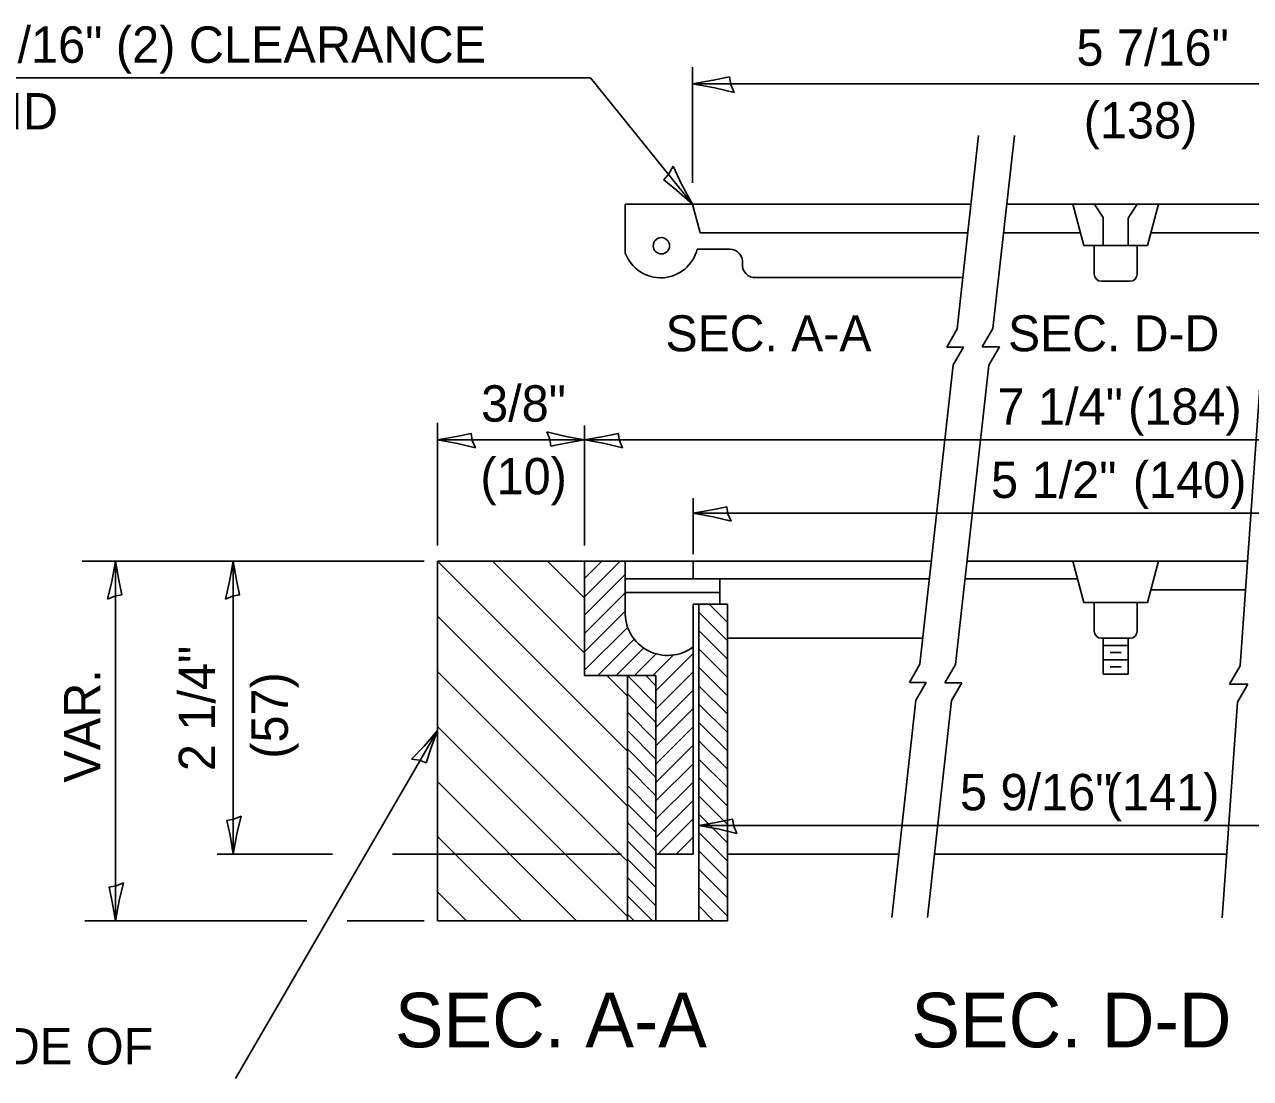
# Model space of a CAD drawing. Extents: x 99219.3 to 99253.3, y 99421.8 to 99443.8.
# Drawn here: x 99223.873 to 99228.678, y 99430.84 to 99434.971 of the extents above; entities that cross this region are included whole.
import ezdxf

# ---------------------------------------------------------------- set-up
doc = ezdxf.new("R2010")
doc.units = 0
for name, color, linetype in [('Design_PR_Railroad Track', 7, 'Continuous'), ('Design_PR_Roadway Dimensions', 7, 'Continuous'), ('Design_PR_Roadway Notes', 7, 'Continuous'), ('Drainage_PR_Adjustment Items', 7, 'Continuous'), ('Level 43', 7, 'Continuous'), ('Level 8', 7, 'Continuous'), ('Removal_Items', 7, 'Continuous'), ('Topo_NonHighway Improvements', 7, 'Continuous')]:
    doc.layers.add(name, color=color, linetype=linetype)

msp = doc.modelspace()

# ---------------------------------------------------------------- linework, layer by layer
at = {"layer": 'Design_PR_Railroad Track'}
for p, q in [((99226.628, 99432.5555), (99226.5161, 99432.6674)), ((99226.628, 99432.6275), (99226.5561, 99432.6994)), ((99226.628, 99432.6994), (99226.628, 99432.6994)), ((99226.628, 99432.4835), (99226.5161, 99432.5955)), ((99226.628, 99432.4116), (99226.5161, 99432.5235)), ((99226.348, 99432.3077), (99226.2362, 99432.4195)), ((99226.348, 99432.3796), (99226.3081, 99432.4195)), ((99226.628, 99432.3396), (99226.5161, 99432.4515)), ((99226.628, 99432.2677), (99226.5161, 99432.3796)), ((99226.348, 99432.2357), (99226.2362, 99432.3475)), ((99226.348, 99432.1638), (99226.2362, 99432.2756)), ((99226.628, 99432.1957), (99226.5161, 99432.3076)), ((99226.628, 99432.1237), (99226.5161, 99432.2357)), ((99226.348, 99432.0918), (99226.2362, 99432.2036)), ((99226.348, 99432.0198), (99226.2362, 99432.1316)), ((99226.628, 99432.0518), (99226.5161, 99432.1637)), ((99226.628, 99431.9798), (99226.5161, 99432.0917)), ((99226.348, 99431.9479), (99226.2362, 99432.0597)), ((99226.348, 99431.8759), (99226.2362, 99431.9877)), ((99226.628, 99431.9079), (99226.5161, 99432.0198)), ((99226.628, 99431.8359), (99226.5161, 99431.9478)), ((99226.348, 99431.8039), (99226.2362, 99431.9157)), ((99226.348, 99431.732), (99226.2362, 99431.8438)), ((99226.628, 99431.7639), (99226.5161, 99431.8759)), ((99226.628, 99431.692), (99226.5161, 99431.8039)), ((99226.348, 99431.66), (99226.2362, 99431.7718)), ((99226.348, 99431.5881), (99226.2362, 99431.6999)), ((99226.628, 99431.62), (99226.5161, 99431.7319)), ((99226.628, 99431.548), (99226.5161, 99431.66)), ((99226.348, 99431.5161), (99226.2362, 99431.6279)), ((99226.3337, 99431.4584), (99226.2362, 99431.5559)), ((99226.628, 99431.4761), (99226.5161, 99431.588)), ((99226.5738, 99431.4584), (99226.5161, 99431.516)), ((99226.2618, 99431.4584), (99226.2362, 99431.484))]:
    msp.add_line(p, q, dxfattribs=at)
at = {"layer": 'Design_PR_Roadway Notes'}
for p, q in [((99222.8293, 99434.7618), (99226.0912, 99434.7618)), ((99226.4909, 99434.2671), (99226.0912, 99434.7617)), ((99227.5281, 99433.7783), (99227.6124, 99434.5364)), ((99227.6682, 99433.7799), (99227.7525, 99434.5364)), ((99227.5281, 99433.7783), (99227.4872, 99433.7071)), ((99227.6682, 99433.7799), (99227.6263, 99433.7074)), ((99227.4872, 99433.7071), (99227.5528, 99433.7071)), ((99227.5528, 99433.7071), (99227.5125, 99433.637)), ((99227.6263, 99433.7074), (99227.6936, 99433.7074)), ((99227.6936, 99433.7074), (99227.6524, 99433.6358)), ((99227.3821, 99432.4635), (99227.5125, 99433.637)), ((99227.5219, 99432.462), (99227.6524, 99433.6358)), ((99228.6369, 99432.457), (99228.7208, 99433.6397)), ((99227.3821, 99432.4635), (99227.341, 99432.3922)), ((99227.5219, 99432.462), (99227.4805, 99432.3901)), ((99228.6369, 99432.457), (99228.5954, 99432.3853)), ((99227.341, 99432.3922), (99227.4068, 99432.3922)), ((99227.4068, 99432.3922), (99227.3665, 99432.3223)), ((99227.4805, 99432.3901), (99227.5462, 99432.3901)), ((99227.5462, 99432.3901), (99227.5062, 99432.3209)), ((99228.5954, 99432.3853), (99228.6671, 99432.3853)), ((99228.6671, 99432.3853), (99228.6267, 99432.3154)), ((99227.2719, 99431.4709), (99227.3665, 99432.3223)), ((99227.4119, 99431.4709), (99227.5062, 99432.3209)), ((99228.5668, 99431.4689), (99228.6267, 99432.3154)), ((99224.6998, 99430.8398), (99225.4916, 99432.2039))]:
    msp.add_line(p, q, dxfattribs=at)
for points in [[(99226.4149, 99434.4156), (99226.3988, 99434.3855), (99226.3786, 99434.3626), (99226.4286, 99434.3217), (99226.4909, 99434.2671), (99226.4485, 99434.3449)], [(99225.3902, 99432.0912), (99225.421, 99432.0873), (99225.4469, 99432.0776), (99225.4655, 99432.1333), (99225.4916, 99432.2039), (99225.4394, 99432.1426)]]:
    msp.add_lwpolyline(points, close=True, dxfattribs=at)
at = {"layer": 'Drainage_PR_Adjustment Items'}
for p, q in [((99226.2362, 99432.1228), (99225.4916, 99432.8673)), ((99226.0682, 99432.5066), (99225.7075, 99432.8673)), ((99226.0682, 99432.7225), (99225.9234, 99432.8673)), ((99226.2362, 99431.9069), (99225.4916, 99432.6515)), ((99226.2362, 99431.691), (99225.4916, 99432.4356)), ((99226.2362, 99432.3387), (99226.1553, 99432.4195)), ((99226.2362, 99431.4751), (99225.4916, 99432.2197)), ((99226.037, 99431.4584), (99225.4916, 99432.0038)), ((99225.8211, 99431.4584), (99225.4916, 99431.7879)), ((99225.6053, 99431.4584), (99225.4916, 99431.572))]:
    msp.add_line(p, q, dxfattribs=at)
at = {"layer": 'Level 43'}
for p, q in [((99226.4909, 99434.351), (99226.4909, 99434.8038)), ((99226.4909, 99434.7385), (99229.6713, 99434.7385)), ((99225.4916, 99432.9291), (99225.4916, 99433.4093)), ((99226.0682, 99432.9291), (99226.0682, 99433.3993)), ((99226.0682, 99433.3433), (99225.4916, 99433.3433)), ((99226.0682, 99433.3433), (99230.2311, 99433.3433)), ((99226.4936, 99432.8953), (99226.4936, 99433.1151)), ((99226.4936, 99433.0557), (99229.818, 99433.0557)), ((99225.4396, 99432.8673), (99224.0986, 99432.8673)), ((99224.2297, 99431.4584), (99224.2297, 99432.8673)), ((99224.6914, 99432.8673), (99224.6914, 99431.7195)), ((99229.7831, 99431.8316), (99226.5161, 99431.8316)), ((99225.0796, 99431.7196), (99224.6285, 99431.7196)), ((99226.2123, 99431.7196), (99225.3157, 99431.7196)), ((99224.9799, 99431.4584), (99224.1091, 99431.4584)), ((99225.4396, 99431.4584), (99225.1373, 99431.4584))]:
    msp.add_line(p, q, dxfattribs=at)
for points in [[(99226.6541, 99434.7043), (99226.6408, 99434.7357), (99226.6357, 99434.7658), (99226.5725, 99434.7527), (99226.4909, 99434.7385), (99226.578, 99434.7226)], [(99225.64, 99433.3122), (99225.6279, 99433.3408), (99225.6232, 99433.3681), (99225.5658, 99433.3561), (99225.4916, 99433.3433), (99225.5707, 99433.3289)], [(99225.9197, 99433.3743), (99225.9318, 99433.3458), (99225.9365, 99433.3185), (99225.994, 99433.3304), (99226.0682, 99433.3433), (99225.989, 99433.3576)], [(99226.2166, 99433.3122), (99226.2045, 99433.3408), (99226.1999, 99433.3681), (99226.1424, 99433.3561), (99226.0682, 99433.3433), (99226.1474, 99433.3289)], [(99226.642, 99433.0247), (99226.6299, 99433.0532), (99226.6252, 99433.0805), (99226.5678, 99433.0686), (99226.4936, 99433.0557), (99226.5727, 99433.0413)], [(99224.1987, 99432.7189), (99224.2272, 99432.731), (99224.2546, 99432.7356), (99224.2426, 99432.7931), (99224.2297, 99432.8673), (99224.2153, 99432.7881)], [(99224.6603, 99432.7189), (99224.6889, 99432.731), (99224.7162, 99432.7356), (99224.7042, 99432.7931), (99224.6914, 99432.8673), (99224.677, 99432.7881)], [(99224.7224, 99431.8679), (99224.6939, 99431.8559), (99224.6666, 99431.8512), (99224.6786, 99431.7938), (99224.6914, 99431.7195), (99224.7058, 99431.7987)], [(99226.6645, 99431.8006), (99226.6524, 99431.8291), (99226.6478, 99431.8565), (99226.5903, 99431.8445), (99226.5161, 99431.8316), (99226.5953, 99431.8172)], [(99224.2608, 99431.6068), (99224.2323, 99431.5947), (99224.2049, 99431.59), (99224.2169, 99431.5326), (99224.2297, 99431.4584), (99224.2442, 99431.5376)]]:
    msp.add_lwpolyline(points, close=True, dxfattribs=at)
at = {"layer": 'Level 8'}
for p, q in [((99226.2277, 99434.2671), (99226.2277, 99434.0751)), ((99226.2277, 99434.2671), (99226.4909, 99434.2671)), ((99226.4909, 99434.2671), (99226.5208, 99434.1552)), ((99226.4909, 99434.2671), (99227.5824, 99434.2671)), ((99227.7221, 99434.2671), (99227.9817, 99434.2671)), ((99227.9817, 99434.2671), (99228.0252, 99434.1049)), ((99227.9817, 99434.2671), (99228.3175, 99434.2671)), ((99228.0655, 99434.2679), (99228.1005, 99434.2146)), ((99228.2335, 99434.2673), (99228.1984, 99434.2119)), ((99228.3175, 99434.2671), (99228.274, 99434.1049)), ((99228.3175, 99434.2671), (99228.765, 99434.2671)), ((99228.1005, 99434.2146), (99228.1005, 99434.1049)), ((99228.1984, 99434.2119), (99228.1984, 99434.1049)), ((99226.5208, 99434.1552), (99227.5701, 99434.1552)), ((99227.7092, 99434.1552), (99228.0125, 99434.1552)), ((99228.2873, 99434.1552), (99228.7569, 99434.1552)), ((99228.0252, 99434.1049), (99228.274, 99434.1049)), ((99228.0655, 99434.1053), (99228.0655, 99433.993)), ((99228.2335, 99434.1053), (99228.2335, 99433.993)), ((99226.6376, 99434.0912), (99226.5097, 99434.0912)), ((99226.7395, 99433.9793), (99227.5505, 99433.9793)), ((99228.0934, 99433.965), (99228.2054, 99433.965)), ((99226.0682, 99432.8673), (99225.4916, 99432.8673)), ((99225.4916, 99432.8673), (99225.4916, 99431.4584)), ((99226.0682, 99432.8673), (99226.4936, 99432.8673)), ((99226.0682, 99432.4195), (99226.0682, 99432.8673)), ((99226.2277, 99432.8673), (99226.2277, 99432.6714)), ((99226.4936, 99432.799), (99226.4936, 99432.8673)), ((99226.4936, 99432.8673), (99227.4271, 99432.8673)), ((99227.567, 99432.8673), (99228.6658, 99432.8673)), ((99227.9816, 99432.8673), (99228.0252, 99432.7051)), ((99228.3175, 99432.8673), (99228.274, 99432.7051)), ((99226.2277, 99432.799), (99227.4194, 99432.799)), ((99226.5979, 99432.6994), (99226.5979, 99432.799)), ((99227.5593, 99432.799), (99228, 99432.799)), ((99228.2874, 99432.7555), (99228.6579, 99432.7555)), ((99226.2277, 99432.7447), (99226.5979, 99432.7447)), ((99226.4936, 99432.6994), (99226.5161, 99432.6994)), ((99226.4936, 99431.7195), (99226.4936, 99432.6994)), ((99226.5161, 99431.4584), (99226.5161, 99432.6994)), ((99226.5161, 99432.6994), (99226.628, 99432.6994)), ((99226.628, 99431.4584), (99226.628, 99432.6994)), ((99228.0252, 99432.7051), (99228.274, 99432.7051)), ((99228.0655, 99432.7057), (99228.0655, 99432.5932)), ((99228.2335, 99432.7057), (99228.2335, 99432.5932)), ((99226.628, 99432.5652), (99227.3935, 99432.5652)), ((99228.0934, 99432.5652), (99228.2054, 99432.5652)), ((99226.3479, 99432.4195), (99226.0682, 99432.4195)), ((99226.2361, 99431.4584), (99226.2361, 99432.4195)), ((99226.3479, 99431.4584), (99226.3479, 99432.4195)), ((99226.4936, 99431.7195), (99226.3479, 99431.7195)), ((99227.2994, 99431.7195), (99226.628, 99431.7195)), ((99228.5844, 99431.7195), (99227.4396, 99431.7195)), ((99226.2361, 99431.4584), (99225.4916, 99431.4584)), ((99226.2361, 99431.4584), (99226.628, 99431.4584))]:
    msp.add_line(p, q, dxfattribs=at)
msp.add_circle((99226.3691, 99434.1039), 0.032, dxfattribs=at)
for centre, radius, start, end in [((99226.3662, 99434.1262), 0.1476, 200.2069, 346.2894), ((99226.6351, 99434.0394), 0.0519, 355.8986, 87.3233), ((99226.7365, 99434.0291), 0.05, 172.4988, 273.6071), ((99228.0935, 99433.9929), 0.028, 180, 270), ((99228.2055, 99433.9929), 0.028, 270, 360), ((99226.3937, 99432.6642), 0.1662, 177.5117, 306.9711), ((99228.0935, 99432.5932), 0.028, 180, 270), ((99228.2055, 99432.5932), 0.028, 270, 360)]:
    msp.add_arc(centre, radius, start, end, dxfattribs=at)
at = {"layer": 'Removal_Items'}
for p, q in [((99226.0682, 99432.7998), (99226.1358, 99432.8673)), ((99226.0682, 99432.7278), (99226.2077, 99432.8673)), ((99226.0682, 99432.6558), (99226.2277, 99432.8153)), ((99226.0682, 99432.5839), (99226.2277, 99432.7434)), ((99226.0682, 99432.5119), (99226.2277, 99432.6714)), ((99226.2277, 99432.6714), (99226.2277, 99432.6714)), ((99226.0682, 99432.44), (99226.2371, 99432.6089)), ((99226.1197, 99432.4195), (99226.2625, 99432.5623)), ((99226.1916, 99432.4195), (99226.2998, 99432.5276)), ((99226.2636, 99432.4195), (99226.3489, 99432.5048)), ((99226.3355, 99432.4195), (99226.4159, 99432.4998)), ((99226.348, 99432.3599), (99226.4936, 99432.5056)), ((99226.348, 99432.288), (99226.4937, 99432.4337)), ((99226.348, 99432.216), (99226.4937, 99432.3617)), ((99226.348, 99432.144), (99226.4937, 99432.2897)), ((99226.348, 99432.0721), (99226.4936, 99432.2178)), ((99226.348, 99432.0001), (99226.4936, 99432.1458)), ((99226.348, 99431.9282), (99226.4936, 99432.0738)), ((99226.348, 99431.8562), (99226.4936, 99432.0019)), ((99226.348, 99431.7842), (99226.4936, 99431.9299)), ((99226.3552, 99431.7196), (99226.4936, 99431.8579)), ((99226.4272, 99431.7196), (99226.4936, 99431.786))]:
    msp.add_line(p, q, dxfattribs=at)
msp.add_lwpolyline([(99226.1857, 99432.8665), (99226.1865, 99432.8673)], dxfattribs=at)
at = {"layer": 'Topo_NonHighway Improvements'}
for p, q in [((99228.1005, 99432.5652), (99228.1005, 99432.4253)), ((99228.1285, 99432.5652), (99228.1705, 99432.5652)), ((99228.1984, 99432.5652), (99228.1984, 99432.4253)), ((99228.1005, 99432.5372), (99228.1984, 99432.5372)), ((99228.1005, 99432.4813), (99228.1984, 99432.4813)), ((99228.1285, 99432.5092), (99228.1705, 99432.5092)), ((99228.1005, 99432.4253), (99228.1984, 99432.4253)), ((99228.1285, 99432.4531), (99228.1705, 99432.4531))]:
    msp.add_line(p, q, dxfattribs=at)

# ---------------------------------------------------------------- texts
at = {"layer": 'Design_PR_Roadway Dimensions'}
for s, p in [('5 7/16"', (99227.9957, 99434.8098)), ('(138)', (99228.0243, 99434.5248)), ('3/8"', (99225.6626, 99433.4146)), ('7 1/4"', (99227.6864, 99433.4027)), ('(184)', (99228.1981, 99433.4027)), ('(10)', (99225.6598, 99433.1296)), ('5 1/2"', (99227.6611, 99433.1152)), ('(140)', (99228.217, 99433.1152)), ('5 9/16"', (99227.5392, 99431.8911)), ('(141)', (99228.111, 99431.8911))]:
    msp.add_text(s, height=0.1425, dxfattribs=at).set_placement(p)
for s, p in [('2 1/4"', (99224.6202, 99432.0446)), ('VAR.', (99224.1704, 99431.9994)), ('(57)', (99224.9052, 99432.0934))]:
    msp.add_text(s, height=0.1425, rotation=90, dxfattribs=at).set_placement(p)
at = {"layer": 'Design_PR_Roadway Notes'}
for s, height, p in [('PROVIDE 1/16" (2) CLEARANCE', 0.1425, (99222.8293, 99434.8212)), ('AROUND LID', 0.1425, (99222.8293, 99434.5599)), ('SEC. A-A', 0.14108, (99226.3851, 99433.6903)), ('SEC. D-D', 0.14108, (99227.7276, 99433.6903)), ('SEC. A-A', 0.21375, (99225.3246, 99430.962)), ('SEC. D-D', 0.21375, (99227.3486, 99430.962)), ('OUTSIDE OF', 0.1425, (99223.2134, 99430.8947))]:
    msp.add_text(s, height=height, dxfattribs=at).set_placement(p)

doc.saveas('drawing.dxf')
